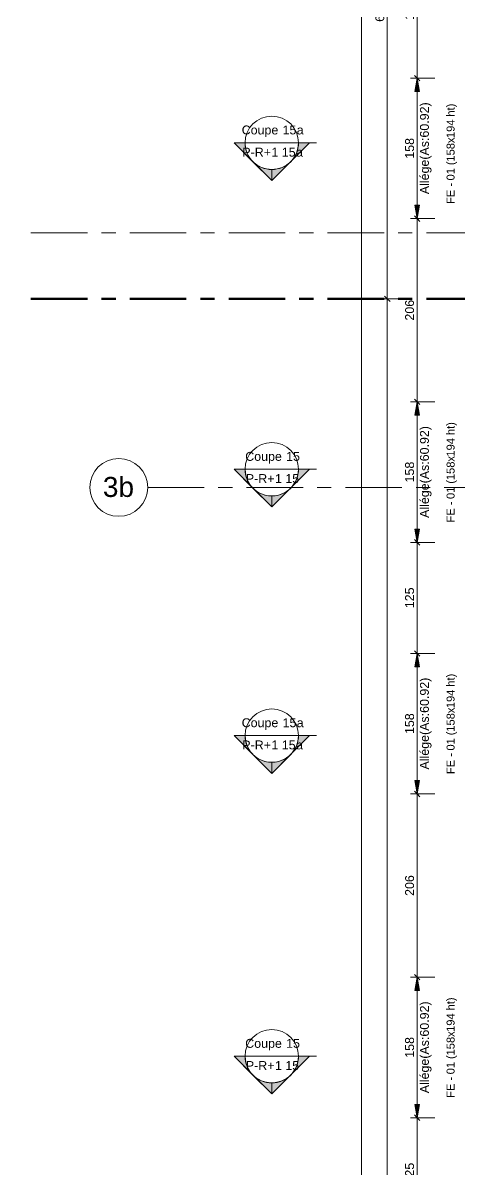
# Model space of a CAD drawing. Header units: metres. Extents: x 399 to 3028, y -427 to 863.
# Drawn here: x 429.13 to 434.03, y -399.27 to -386.38 of the extents above; entities that cross this region are included whole.
import ezdxf

# ---------------------------------------------------------------- set-up
doc = ezdxf.new("R2010")
doc.units = ezdxf.units.M
doc.linetypes.add('Ligne de quadrillage', pattern=[1.11125, 0.635, -0.15875, 0.15875, -0.15875])
for name, color, linetype, lineweight in [('A-ANNO-DIMS', 211, 'Continuous', 9), ('A-ANNO-DIMS-50', 211, 'Continuous', 9), ('A-GLAZ-IDEN', 152, 'Continuous', 18), ('G-ANNO-SYMB', 111, 'Continuous', 9), ('S-GRID', 1, 'Continuous', 9), ('S-GRID-IDEN', 1, 'Continuous', 9)]:
    doc.layers.add(name, color=color, linetype=linetype, lineweight=lineweight)
doc.styles.add('Arial', font='arial.ttf', dxfattribs={"height": 0.1})
doc.styles.add('Arial_6', font='arial.ttf', dxfattribs={"height": 0.09})
doc.styles.add('Arial_7', font='arial.ttf', dxfattribs={"height": 0.225})
doc.dimstyles.new('AES-_COTATION_1_50_2', dxfattribs={"dimscale": 0.3048, "dimtxt": 0.102026, "dimasz": 0.205052, "dimexe": 0.246063, "dimexo": 0.0625, "dimgap": 0.016404, "dimtad": 1, "dimdec": 1, "dimlfac": 100, "dimrnd": 0.5, "dimdsep": 46, "dimtxsty": 'Arial', "dimblk1": 'OBLIQUE', "dimblk2": 'OBLIQUE', "dimsah": 1, "dimcen": 0.09, "dimdle": 0.123031, "dimazin": 0, "dimtfac": 1, "dimtdec": 4, "dimtix": 1, "dimtmove": 0, "dimatfit": 3, "dimfxl": 0.656168, "dimfxlon": 1, "dimtvp": 1, "dimtolj": 1, "dimtzin": 0, "dimarcsym": 2})
doc.dimstyles.new('AES-_COTATION_1_50_3', dxfattribs={"dimscale": 0.3048, "dimtxt": 0.102026, "dimasz": 0.205052, "dimexe": 0.246063, "dimexo": 0.0625, "dimgap": 0.016404, "dimtad": 1, "dimdec": 1, "dimlfac": 100, "dimrnd": 0.5, "dimdsep": 46, "dimtxsty": 'Arial', "dimblk1": 'OBLIQUE', "dimblk2": 'OBLIQUE', "dimsah": 1, "dimcen": 0.09, "dimdle": 0.123031, "dimazin": 0, "dimtfac": 1, "dimtdec": 4, "dimtix": 1, "dimtmove": 0, "dimatfit": 3, "dimfxl": 0.656168, "dimfxlon": 1, "dimtvp": 1, "dimtolj": 1, "dimtzin": 0, "dimarcsym": 2})
doc.dimstyles.new('AES-_COTATION_Allège_1_50', dxfattribs={"dimscale": 0.3048, "dimtxt": 0.102026, "dimasz": 0.492126, "dimexe": 0.246063, "dimexo": 0.0625, "dimgap": 0.016404, "dimtad": 1, "dimdec": 1, "dimlfac": 100, "dimrnd": 0.5, "dimdsep": 46, "dimtxsty": 'Arial', "dimsah": 1, "dimcen": 0.09, "dimdle": 0.123031, "dimazin": 0, "dimtfac": 1, "dimtdec": 4, "dimtix": 1, "dimtmove": 0, "dimatfit": 3, "dimfxl": 0.656168, "dimfxlon": 1, "dimtvp": 1, "dimtolj": 1, "dimtzin": 0, "dimarcsym": 2})

# ---------------------------------------------------------------- blocks, each defined once
blk = doc.blocks.new('Quadrillage - M_Extrémité de la ligne de quadrillage - Cercle-214440-AES_EXE_BET_TZ_R_1_COF_0100-Plan coffrage PH R_1 Diffusion')
at = {"layer": 'S-GRID-IDEN'}
blk.add_circle((0, 0), 0.0065, dxfattribs=at)
blk = doc.blocks.new('Coupe - M_Section Head - Filled-24181-AES_EXE_BET_TZ_R_1_COF_0100-Plan coffrage PH R_1 Diffusion')
at = {"layer": 'G-ANNO-SYMB'}
h = blk.add_hatch(color=256, dxfattribs=at)
edge = h.paths.add_edge_path()
edge.add_line((-0.006, 0.00849), (-0.006, 0.006))
edge.add_arc((-0.006, 0), 0.006, 90, 135)
edge.add_line((-0.01024, 0.00424), (-0.006, 0.00849))
h = blk.add_hatch(color=256, dxfattribs=at)
edge = h.paths.add_edge_path()
edge.add_line((-0.006, 0.00849), (-0.00176, 0.00424))
edge.add_arc((-0.006, 0), 0.006, 45, 90)
edge.add_line((-0.006, 0.006), (-0.006, 0.00849))
h = blk.add_hatch(color=256, dxfattribs=at)
edge = h.paths.add_edge_path()
edge.add_line((-0.01449, 0), (-0.01024, 0.00424))
edge.add_arc((-0.006, 0), 0.006, 135, 180)
edge.add_line((-0.012, 0), (-0.01449, 0))
h = blk.add_hatch(color=256, dxfattribs=at)
edge = h.paths.add_edge_path()
edge.add_line((0.00249, 0), (0, 0))
edge.add_arc((-0.006, 0), 0.006, 360, 405)
edge.add_line((-0.00176, 0.00424), (0.00249, 0))
at = {"layer": 'G-ANNO-SYMB', "lineweight": 18}
for p, q in [((-0.006, 0.00849), (-0.01449, 0)), ((-0.006, 0.00849), (-0.01024, 0.00424)), ((-0.006, 0.00849), (0.00249, 0)), ((-0.006, 0.006), (-0.006, 0.00849)), ((-0.006, 0.00849), (-0.006, 0.006)), ((-0.00176, 0.00424), (-0.006, 0.00849)), ((-0.01024, 0.00424), (-0.01449, 0)), ((0.00249, 0), (-0.00176, 0.00424)), ((-0.01449, 0), (-0.012, 0)), ((0, 0), (0.00249, 0)), ((-0.012, 0), (-0.01449, 0)), ((0, 0), (0.00249, 0))]:
    blk.add_line(p, q, dxfattribs=at)
for start, end in [(360, 180), (90, 135), (45, 90), (135, 180), (360, 45), (180, 360)]:
    blk.add_arc((-0.006, 0), 0.006, start, end, dxfattribs=at)
blk = doc.blocks.new('DIMBLOCK392-AES_EXE_BET_TZ_R_1_COF_0100-Plan coffrage PH R_1 Diffusion')
at = {"layer": 'A-ANNO-DIMS-50', "transparency": 16777216}
for p, q in [((433.556, -385.351), (433.525, -385.32)), ((433.556, -385.313), (433.556, -387.043)), ((433.756, -385.351), (433.481, -385.351)), ((433.556, -385.351), (433.587, -385.382)), ((433.556, -385.351), (433.756, -385.351)), ((433.756, -387.005), (433.481, -387.005)), ((433.556, -387.005), (433.525, -386.974)), ((433.556, -387.005), (433.587, -387.036)), ((433.556, -387.005), (433.756, -387.005))]:
    blk.add_line(p, q, dxfattribs=at)
at = {"layer": 'A-ANNO-DIMS-50', "color": 0, "transparency": 16777216, "insert": (433.421, -386.351), "char_height": 0.1, "width": 0.41627, "attachment_point": 1, "rotation": 90, "line_spacing_factor": 0.941778, "style": 'Arial'}
blk.add_mtext('165.5', dxfattribs=at)
blk = doc.blocks.new('_Oblique')
at = {"color": 0, "linetype": 'ByBlock', "lineweight": -2}
blk.add_line((-0.5, -0.5), (0.5, 0.5), dxfattribs=at)
blk = doc.blocks.new('DIMBLOCK393-AES_EXE_BET_TZ_R_1_COF_0100-Plan coffrage PH R_1 Diffusion')
at = {"layer": 'A-ANNO-DIMS-50', "transparency": 16777216}
for points in [[(433.556, -387.005), (433.53, -387.155), (433.582, -387.155)], [(433.556, -388.585), (433.582, -388.435), (433.53, -388.435)]]:
    blk.add_hatch(color=256, dxfattribs=at).paths.add_polyline_path(points)
for p, q in [((433.756, -387.005), (433.481, -387.005)), ((433.556, -387.005), (433.53, -387.155)), ((433.556, -388.623), (433.556, -386.968)), ((433.582, -387.155), (433.556, -387.005)), ((433.556, -387.005), (433.756, -387.005)), ((433.53, -387.155), (433.582, -387.155)), ((433.582, -388.435), (433.53, -388.435)), ((433.53, -388.435), (433.556, -388.585)), ((433.556, -388.585), (433.582, -388.435)), ((433.756, -388.585), (433.481, -388.585)), ((433.556, -388.585), (433.756, -388.585))]:
    blk.add_line(p, q, dxfattribs=at)
at = {"layer": 'A-ANNO-DIMS-50', "color": 0, "transparency": 16777216, "char_height": 0.1, "attachment_point": 1, "line_spacing_factor": 0.941778, "style": 'Arial'}
for s, insert, width, rotation in [('Allége(As:60.92)', (433.588, -388.31), 1.23561, 90.0009), ('158', (433.421, -387.911), 0.27688, 90)]:
    blk.add_mtext(s, dxfattribs=dict(at, insert=insert, width=width, rotation=rotation))
blk = doc.blocks.new('DIMBLOCK394-AES_EXE_BET_TZ_R_1_COF_0100-Plan coffrage PH R_1 Diffusion')
at = {"layer": 'A-ANNO-DIMS-50', "transparency": 16777216}
for p, q in [((433.556, -388.585), (433.525, -388.554)), ((433.556, -388.548), (433.556, -390.683)), ((433.756, -388.585), (433.481, -388.585)), ((433.556, -388.585), (433.587, -388.616)), ((433.556, -388.585), (433.756, -388.585)), ((433.556, -390.645), (433.525, -390.614)), ((433.756, -390.645), (433.481, -390.645)), ((433.556, -390.645), (433.587, -390.676)), ((433.556, -390.645), (433.756, -390.645))]:
    blk.add_line(p, q, dxfattribs=at)
at = {"layer": 'A-ANNO-DIMS-50', "color": 0, "transparency": 16777216, "insert": (433.421, -389.731), "char_height": 0.1, "width": 0.27688, "attachment_point": 1, "rotation": 90, "line_spacing_factor": 0.941778, "style": 'Arial'}
blk.add_mtext('206', dxfattribs=at)
blk = doc.blocks.new('DIMBLOCK395-AES_EXE_BET_TZ_R_1_COF_0100-Plan coffrage PH R_1 Diffusion')
at = {"layer": 'A-ANNO-DIMS-50', "transparency": 16777216}
for points in [[(433.556, -390.645), (433.53, -390.795), (433.583, -390.795)], [(433.556, -392.225), (433.583, -392.075), (433.53, -392.075)]]:
    blk.add_hatch(color=256, dxfattribs=at).paths.add_polyline_path(points)
for p, q in [((433.556, -392.263), (433.556, -390.608)), ((433.756, -390.645), (433.481, -390.645)), ((433.556, -390.645), (433.53, -390.795)), ((433.583, -390.795), (433.556, -390.645)), ((433.556, -390.645), (433.756, -390.645)), ((433.53, -390.795), (433.583, -390.795)), ((433.583, -392.075), (433.53, -392.075)), ((433.53, -392.075), (433.556, -392.225)), ((433.556, -392.225), (433.583, -392.075)), ((433.756, -392.225), (433.481, -392.225)), ((433.556, -392.225), (433.756, -392.225))]:
    blk.add_line(p, q, dxfattribs=at)
at = {"layer": 'A-ANNO-DIMS-50', "color": 0, "transparency": 16777216, "char_height": 0.1, "attachment_point": 1, "line_spacing_factor": 0.941778, "style": 'Arial'}
for s, insert, width, rotation in [('Allége(As:60.92)', (433.588, -391.95), 1.23561, 90.0009), ('158', (433.421, -391.551), 0.27688, 90)]:
    blk.add_mtext(s, dxfattribs=dict(at, insert=insert, width=width, rotation=rotation))
blk = doc.blocks.new('DIMBLOCK396-AES_EXE_BET_TZ_R_1_COF_0100-Plan coffrage PH R_1 Diffusion')
at = {"layer": 'A-ANNO-DIMS-50', "transparency": 16777216}
for p, q in [((433.756, -392.225), (433.481, -392.225)), ((433.556, -392.225), (433.525, -392.194)), ((433.556, -392.188), (433.556, -393.512)), ((433.556, -392.225), (433.587, -392.256)), ((433.556, -392.225), (433.756, -392.225)), ((433.556, -393.474), (433.525, -393.443)), ((433.756, -393.474), (433.481, -393.474)), ((433.556, -393.474), (433.587, -393.505)), ((433.556, -393.474), (433.756, -393.474))]:
    blk.add_line(p, q, dxfattribs=at)
at = {"layer": 'A-ANNO-DIMS-50', "color": 0, "transparency": 16777216, "insert": (433.421, -392.965), "char_height": 0.1, "width": 0.27688, "attachment_point": 1, "rotation": 90, "line_spacing_factor": 0.941778, "style": 'Arial'}
blk.add_mtext('125', dxfattribs=at)
blk = doc.blocks.new('DIMBLOCK397-AES_EXE_BET_TZ_R_1_COF_0100-Plan coffrage PH R_1 Diffusion')
at = {"layer": 'A-ANNO-DIMS-50', "transparency": 16777216}
for points in [[(433.556, -393.474), (433.53, -393.624), (433.583, -393.624)], [(433.556, -395.054), (433.583, -394.904), (433.53, -394.904)]]:
    blk.add_hatch(color=256, dxfattribs=at).paths.add_polyline_path(points)
for p, q in [((433.556, -395.092), (433.556, -393.437)), ((433.756, -393.474), (433.481, -393.474)), ((433.556, -393.474), (433.53, -393.624)), ((433.583, -393.624), (433.556, -393.474)), ((433.556, -393.474), (433.756, -393.474)), ((433.53, -393.624), (433.583, -393.624)), ((433.583, -394.904), (433.53, -394.904)), ((433.53, -394.904), (433.556, -395.054)), ((433.556, -395.054), (433.583, -394.904)), ((433.756, -395.054), (433.481, -395.054)), ((433.556, -395.054), (433.756, -395.054))]:
    blk.add_line(p, q, dxfattribs=at)
at = {"layer": 'A-ANNO-DIMS-50', "color": 0, "transparency": 16777216, "char_height": 0.1, "attachment_point": 1, "line_spacing_factor": 0.941778, "style": 'Arial'}
for s, insert, width, rotation in [('Allége(As:60.92)', (433.588, -394.779), 1.23561, 90.0009), ('158', (433.421, -394.38), 0.27688, 90)]:
    blk.add_mtext(s, dxfattribs=dict(at, insert=insert, width=width, rotation=rotation))
blk = doc.blocks.new('DIMBLOCK398-AES_EXE_BET_TZ_R_1_COF_0100-Plan coffrage PH R_1 Diffusion')
at = {"layer": 'A-ANNO-DIMS-50', "transparency": 16777216}
for p, q in [((433.756, -395.054), (433.481, -395.054)), ((433.556, -395.054), (433.525, -395.023)), ((433.556, -395.017), (433.556, -397.152)), ((433.556, -395.054), (433.587, -395.085)), ((433.556, -395.054), (433.756, -395.054)), ((433.756, -397.114), (433.481, -397.114)), ((433.556, -397.114), (433.525, -397.083)), ((433.556, -397.114), (433.587, -397.145)), ((433.556, -397.114), (433.756, -397.114))]:
    blk.add_line(p, q, dxfattribs=at)
at = {"layer": 'A-ANNO-DIMS-50', "color": 0, "transparency": 16777216, "insert": (433.421, -396.2), "char_height": 0.1, "width": 0.27688, "attachment_point": 1, "rotation": 90, "line_spacing_factor": 0.941778, "style": 'Arial'}
blk.add_mtext('206', dxfattribs=at)
blk = doc.blocks.new('DIMBLOCK399-AES_EXE_BET_TZ_R_1_COF_0100-Plan coffrage PH R_1 Diffusion')
at = {"layer": 'A-ANNO-DIMS-50', "transparency": 16777216}
for points in [[(433.556, -397.114), (433.53, -397.264), (433.583, -397.264)], [(433.556, -398.694), (433.583, -398.544), (433.53, -398.544)]]:
    blk.add_hatch(color=256, dxfattribs=at).paths.add_polyline_path(points)
for p, q in [((433.756, -397.114), (433.481, -397.114)), ((433.556, -397.114), (433.53, -397.264)), ((433.556, -398.732), (433.556, -397.077)), ((433.583, -397.264), (433.556, -397.114)), ((433.556, -397.114), (433.756, -397.114)), ((433.53, -397.264), (433.583, -397.264)), ((433.583, -398.544), (433.53, -398.544)), ((433.53, -398.544), (433.556, -398.694)), ((433.556, -398.694), (433.583, -398.544)), ((433.756, -398.694), (433.481, -398.694)), ((433.556, -398.694), (433.756, -398.694))]:
    blk.add_line(p, q, dxfattribs=at)
at = {"layer": 'A-ANNO-DIMS-50', "color": 0, "transparency": 16777216, "char_height": 0.1, "attachment_point": 1, "line_spacing_factor": 0.941778, "style": 'Arial'}
for s, insert, width, rotation in [('Allége(As:60.92)', (433.588, -398.419), 1.23561, 90.0009), ('158', (433.421, -398.02), 0.27688, 90)]:
    blk.add_mtext(s, dxfattribs=dict(at, insert=insert, width=width, rotation=rotation))
blk = doc.blocks.new('DIMBLOCK400-AES_EXE_BET_TZ_R_1_COF_0100-Plan coffrage PH R_1 Diffusion')
at = {"layer": 'A-ANNO-DIMS-50', "transparency": 16777216}
for p, q in [((433.756, -398.694), (433.481, -398.694)), ((433.556, -398.694), (433.525, -398.663)), ((433.556, -398.657), (433.556, -399.981)), ((433.556, -398.694), (433.587, -398.725)), ((433.556, -398.694), (433.756, -398.694)), ((433.756, -399.943), (433.481, -399.943)), ((433.556, -399.943), (433.525, -399.912)), ((433.556, -399.943), (433.587, -399.974)), ((433.556, -399.943), (433.756, -399.943))]:
    blk.add_line(p, q, dxfattribs=at)
at = {"layer": 'A-ANNO-DIMS-50', "color": 0, "transparency": 16777216, "insert": (433.421, -399.434), "char_height": 0.1, "width": 0.27688, "attachment_point": 1, "rotation": 90, "line_spacing_factor": 0.941778, "style": 'Arial'}
blk.add_mtext('125', dxfattribs=at)
blk = doc.blocks.new('DIMBLOCK609-AES_EXE_BET_TZ_R_1_COF_0100-Plan coffrage PH R_1 Diffusion')
at = {"layer": 'A-ANNO-DIMS-50', "transparency": 16777216}
for p, q in [((432.93, -383.026), (432.899, -382.995)), ((432.93, -382.989), (432.93, -418.899)), ((433.13, -383.026), (432.855, -383.026)), ((432.93, -383.026), (432.961, -383.057)), ((432.93, -383.026), (433.13, -383.026)), ((432.93, -418.861), (432.899, -418.83)), ((433.13, -418.861), (432.855, -418.861)), ((432.93, -418.861), (432.962, -418.893)), ((432.93, -418.861), (433.13, -418.861))]:
    blk.add_line(p, q, dxfattribs=at)
at = {"layer": 'A-ANNO-DIMS-50', "color": 0, "transparency": 16777216, "insert": (432.795, -401.156), "char_height": 0.1, "width": 0.50856, "attachment_point": 1, "rotation": 90, "line_spacing_factor": 0.941778, "style": 'Arial'}
blk.add_mtext('3583.5', dxfattribs=at)
blk = doc.blocks.new('DIMBLOCK802-AES_EXE_BET_TZ_R_1_COF_0100-Plan coffrage PH R_1 Diffusion')
at = {"layer": 'A-ANNO-DIMS-50', "transparency": 16777216}
for p, q in [((433.221, -383.026), (433.19, -382.995)), ((433.221, -382.989), (433.221, -389.486)), ((433.421, -383.026), (433.146, -383.026)), ((433.221, -383.026), (433.252, -383.057)), ((433.221, -383.026), (433.421, -383.026)), ((433.221, -389.486), (433.19, -389.455)), ((433.421, -389.486), (433.146, -389.486)), ((433.221, -389.486), (433.252, -389.518)), ((433.221, -389.486), (433.421, -389.486))]:
    blk.add_line(p, q, dxfattribs=at)
at = {"layer": 'A-ANNO-DIMS-50', "color": 0, "transparency": 16777216, "insert": (433.086, -386.372), "char_height": 0.1, "width": 0.27688, "attachment_point": 1, "rotation": 90, "line_spacing_factor": 0.941778, "style": 'Arial'}
blk.add_mtext('646', dxfattribs=at)
blk = doc.blocks.new('DIMBLOCK803-AES_EXE_BET_TZ_R_1_COF_0100-Plan coffrage PH R_1 Diffusion')
at = {"layer": 'A-ANNO-DIMS-50', "transparency": 16777216}
for p, q in [((433.221, -389.486), (433.19, -389.455)), ((433.421, -389.486), (433.146, -389.486)), ((433.221, -389.486), (433.221, -412.667)), ((433.221, -389.486), (433.252, -389.518)), ((433.221, -389.486), (433.421, -389.486)), ((433.421, -412.629), (433.146, -412.629)), ((433.221, -412.629), (433.19, -412.598)), ((433.221, -412.629), (433.252, -412.661)), ((433.221, -412.629), (433.421, -412.629))]:
    blk.add_line(p, q, dxfattribs=at)
at = {"layer": 'A-ANNO-DIMS-50', "color": 0, "transparency": 16777216, "insert": (433.086, -401.27), "char_height": 0.1, "width": 0.50856, "attachment_point": 1, "rotation": 90, "line_spacing_factor": 0.941778, "style": 'Arial'}
blk.add_mtext('2314.5', dxfattribs=at)

msp = doc.modelspace()

# ---------------------------------------------------------------- linework, layer by layer
at = {"layer": 'G-ANNO-SYMB', "lineweight": 18}
for p, q in [((431.6224, -387.7323), (432.2224, -387.7323)), ((431.6224, -391.4026), (432.2224, -391.4026)), ((431.6224, -394.3977), (432.2224, -394.3977)), ((431.6224, -398.0026), (432.2224, -398.0026))]:
    msp.add_line(p, q, dxfattribs=at)
at = {"layer": 'G-ANNO-SYMB'}
for p, q in [((432.2224, -387.7323), (432.424, -387.7323)), ((432.2224, -391.4026), (432.424, -391.4026)), ((432.2224, -394.3977), (432.424, -394.3977)), ((432.2224, -398.0026), (432.424, -398.0026))]:
    msp.add_line(p, q, dxfattribs=at)
at = {"layer": 'S-GRID', "linetype": 'Ligne de quadrillage'}
for p, q in [((402.5455, -388.7449), (470.4951, -388.7439)), ((430.5272, -391.6068), (470.4951, -391.6063))]:
    msp.add_line(p, q, dxfattribs=at)
at = {"layer": 'S-GRID', "linetype": 'Ligne de quadrillage', "lineweight": 100}
msp.add_line((402.5455, -389.4864), (470.4951, -389.4864), dxfattribs=at)

# ---------------------------------------------------------------- block references
at = {"layer": 'G-ANNO-SYMB', "lineweight": 18, "extrusion": (0, 0, -1)}
for p, xscale, yscale, zscale, rotation in [((-432.2224, -387.7323), 49.99999999999996, 49.99999999999996, 49.99999999999996, 179.9991493629032), ((-432.2224, -391.4026), 49.99999999999997, 49.99999999999997, 49.99999999999997, 180), ((-432.2224, -394.3977), 49.99999999999997, 49.99999999999997, 49.99999999999997, 180), ((-432.2224, -398.0026), 49.99999999999997, 49.99999999999997, 49.99999999999997, 180)]:
    msp.add_blockref('Coupe - M_Section Head - Filled-24181-AES_EXE_BET_TZ_R_1_COF_0100-Plan coffrage PH R_1 Diffusion', p, dxfattribs=dict(at, xscale=xscale, yscale=yscale, zscale=zscale, rotation=rotation))
at = {"layer": 'S-GRID-IDEN', "xscale": 49.99999999999997, "yscale": 49.99999999999997, "zscale": 49.99999999999997, "rotation": 270.0008506628035}
msp.add_blockref('Quadrillage - M_Extrémité de la ligne de quadrillage - Cercle-214440-AES_EXE_BET_TZ_R_1_COF_0100-Plan coffrage PH R_1 Diffusion', (430.2022, -391.6069), dxfattribs=at)

# ---------------------------------------------------------------- texts
at = {"layer": 'A-GLAZ-IDEN', "lineweight": 9, "char_height": 0.09, "attachment_point": 1, "rotation": 90, "style": 'Arial_6'}
for s, insert, width in [('ht)', (433.8869, -387.4381), 0.172363), ('194 ', (433.8869, -387.6795), 0.292616), ('158', (433.8869, -387.9441), 0.252532), ('\\fArial|b0|i0|c178|p34|;x', (433.8869, -387.7358), 0.068143), ('\\fArial|b0|i0|c178|p34|;(', (433.8869, -387.9838), 0.048101), ('01 ', (433.8869, -388.1558), 0.208439), ('FE - ', (433.8869, -388.4204), 0.320675), ('ht)', (433.8869, -391.0196), 0.172363), ('194 ', (433.8869, -391.261), 0.292616), ('\\fArial|b0|i0|c178|p34|;x', (433.8869, -391.3172), 0.068143), ('158', (433.8869, -391.5256), 0.252532), ('\\fArial|b0|i0|c178|p34|;(', (433.8869, -391.5653), 0.048101), ('01 ', (433.8869, -391.7373), 0.208439), ('FE - ', (433.8869, -392.0019), 0.320675), ('ht)', (433.887, -393.8485), 0.172363), ('194 ', (433.887, -394.09), 0.292616), ('\\fArial|b0|i0|c178|p34|;x', (433.887, -394.1462), 0.068143), ('158', (433.887, -394.3546), 0.252532), ('\\fArial|b0|i0|c178|p34|;(', (433.887, -394.3942), 0.048101), ('01 ', (433.887, -394.5662), 0.208439), ('FE - ', (433.887, -394.8308), 0.320675), ('ht)', (433.887, -397.4885), 0.172363), ('194 ', (433.887, -397.73), 0.292616), ('158', (433.887, -397.9946), 0.252532), ('\\fArial|b0|i0|c178|p34|;x', (433.887, -397.7862), 0.068143), ('\\fArial|b0|i0|c178|p34|;(', (433.887, -398.0342), 0.048101), ('01 ', (433.887, -398.2062), 0.208439), ('FE - ', (433.887, -398.4708), 0.320675)]:
    msp.add_mtext(s, dxfattribs=dict(at, insert=insert, width=width))
at = {"layer": 'G-ANNO-SYMB', "char_height": 0.1, "attachment_point": 1, "style": 'Arial'}
for s, insert, width in [('Coupe ', (431.584, -387.5379), 0.557173), ('15', (432.0437, -387.5379), 0.192405), ('\\fArial|b0|i0|c178|p34|;a', (432.2025, -387.5379), 0.096202), ('P-R+', (431.5908, -387.7873), 0.396835), ('1 15', (431.9182, -387.7873), 0.336709), ('\\fArial|b0|i0|c178|p34|;a', (432.196, -387.7873), 0.096202), ('Coupe ', (431.6238, -391.2082), 0.557173), ('15', (432.0835, -391.2082), 0.192405), ('P-R+', (431.6305, -391.4576), 0.396835), ('1 15', (431.9579, -391.4576), 0.336709), ('Coupe ', (431.584, -394.2033), 0.557173), ('15', (432.0437, -394.2033), 0.192405), ('\\fArial|b0|i0|c178|p34|;a', (432.2025, -394.2033), 0.096202), ('P-R+', (431.5908, -394.4527), 0.396835), ('1 15', (431.9182, -394.4527), 0.336709), ('\\fArial|b0|i0|c178|p34|;a', (432.196, -394.4527), 0.096202), ('Coupe ', (431.6238, -397.8082), 0.557173), ('15', (432.0835, -397.8082), 0.192405), ('P-R+', (431.6305, -398.0576), 0.396835), ('1 15', (431.9579, -398.0576), 0.336709)]:
    msp.add_mtext(s, dxfattribs=dict(at, insert=insert, width=width))
at = {"layer": 'S-GRID-IDEN', "char_height": 0.225, "width": 0.212447, "attachment_point": 1, "style": 'Arial_7'}
for s, insert in [('\\fArial|b0|i0|c178|p34|;3', (430.0239, -391.4892)), ('\\fArial|b0|i0|c178|p34|;b', (430.1992, -391.4892))]:
    msp.add_mtext(s, dxfattribs=dict(at, insert=insert))

# ---------------------------------------------------------------- dimensions: what is measured, and where the dimension line sits
at = {"layer": 'A-ANNO-DIMS'}
for base, p1, p2, angle, dimstyle, override, picture, middle in [((432.9303, -418.8614), (433.1298, -383.026), (433.1303, -418.8614), 270.00085, 'AES-_COTATION_1_50_2', {"dimpost": '<>', "dimfxl": 35.835377}, 'DIMBLOCK609-AES_EXE_BET_TZ_R_1_COF_0100-Plan coffrage PH R_1 Diffusion', (432.9861, -400.9437)), ((433.2212, -389.4864), (433.4212, -383.026), (433.4212, -389.4864), 90, 'AES-_COTATION_1_50_3', {"dimpost": '<>', "dimfxl": 6.460373}, 'DIMBLOCK802-AES_EXE_BET_TZ_R_1_COF_0100-Plan coffrage PH R_1 Diffusion', (433.1652, -386.2562)), ((433.556, -387.0052), (433.756, -385.3508), (433.756, -387.0052), 270.00085, 'AES-_COTATION_1_50_2', {"dimpost": '<>', "dimfxl": 1.654381}, 'DIMBLOCK392-AES_EXE_BET_TZ_R_1_COF_0100-Plan coffrage PH R_1 Diffusion', (433.6121, -386.178)), ((433.5561, -390.6452), (433.756, -388.5852), (433.7561, -390.6452), 270.00085, 'AES-_COTATION_1_50_2', {"dimpost": '<>', "dimfxl": 2.06}, 'DIMBLOCK394-AES_EXE_BET_TZ_R_1_COF_0100-Plan coffrage PH R_1 Diffusion', (433.6121, -389.6152)), ((433.2212, -412.6293), (433.4212, -389.4864), (433.4212, -412.6293), 90, 'AES-_COTATION_1_50_3', {"dimpost": '<>', "dimfxl": 23.142858}, 'DIMBLOCK803-AES_EXE_BET_TZ_R_1_COF_0100-Plan coffrage PH R_1 Diffusion', (433.1651, -401.0578)), ((433.5561, -393.4741), (433.7561, -392.2252), (433.7561, -393.4741), 270.00085, 'AES-_COTATION_1_50_2', {"dimpost": '<>', "dimfxl": 1.248952}, 'DIMBLOCK396-AES_EXE_BET_TZ_R_1_COF_0100-Plan coffrage PH R_1 Diffusion', (433.6122, -392.8497)), ((433.5562, -397.1141), (433.7561, -395.0541), (433.7562, -397.1141), 270.00085, 'AES-_COTATION_1_50_2', {"dimpost": '<>', "dimfxl": 2.06}, 'DIMBLOCK398-AES_EXE_BET_TZ_R_1_COF_0100-Plan coffrage PH R_1 Diffusion', (433.6122, -396.0841)), ((433.5562, -399.9431), (433.7562, -398.6941), (433.7562, -399.9431), 270.00085, 'AES-_COTATION_1_50_2', {"dimpost": '<>', "dimfxl": 1.248952}, 'DIMBLOCK400-AES_EXE_BET_TZ_R_1_COF_0100-Plan coffrage PH R_1 Diffusion', (433.6122, -399.3186))]:
    dim = msp.add_linear_dim(base=base, p1=p1, p2=p2, angle=angle, dimstyle=dimstyle, override=override, dxfattribs=at)
    dim.commit()
    dim.dimension.update_dxf_attribs({"geometry": picture, "text_midpoint": middle})
for base, p1, p2, picture, middle in [((433.556, -387.0052), (433.756, -388.5852), (433.756, -387.0052), 'DIMBLOCK393-AES_EXE_BET_TZ_R_1_COF_0100-Plan coffrage PH R_1 Diffusion', (433.556, -387.7952)), ((433.5561, -390.6452), (433.7561, -392.2252), (433.7561, -390.6452), 'DIMBLOCK395-AES_EXE_BET_TZ_R_1_COF_0100-Plan coffrage PH R_1 Diffusion', (433.5561, -391.4352)), ((433.5561, -393.4741), (433.7561, -395.0541), (433.7561, -393.4741), 'DIMBLOCK397-AES_EXE_BET_TZ_R_1_COF_0100-Plan coffrage PH R_1 Diffusion', (433.5561, -394.2641)), ((433.5562, -397.1141), (433.7562, -398.6941), (433.7562, -397.1141), 'DIMBLOCK399-AES_EXE_BET_TZ_R_1_COF_0100-Plan coffrage PH R_1 Diffusion', (433.5562, -397.9041))]:
    dim = msp.add_linear_dim(base=base, p1=p1, p2=p2, angle=270.00085, text='<>\\XAllége(As:60.92)', dimstyle='AES-_COTATION_Allège_1_50', override={"dimpost": '<>', "dimfxl": 1.58}, dxfattribs=at)
    dim.commit()
    dim.dimension.update_dxf_attribs({"geometry": picture, "text_midpoint": middle})

doc.saveas('drawing.dxf')
